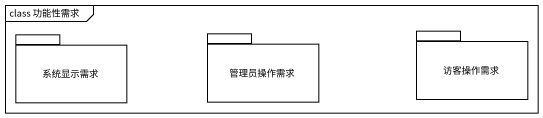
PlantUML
@startuml
mainframe class 功能性需求
package 系统显示需求 {
}
package 管理员操作需求 {
}
package 访客操作需求 {
}
@enduml
